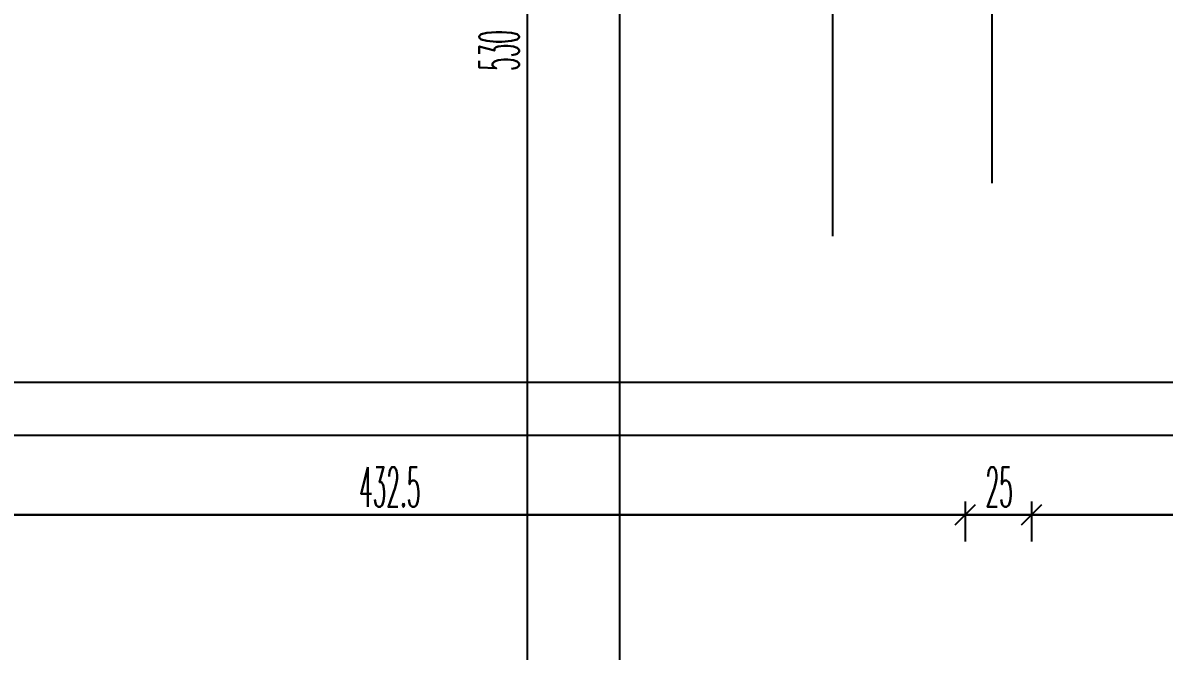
# Model space of a CAD drawing. Extents: x 78 to 306, y -397 to 18.
# Drawn here: x 271.3512 to 271.4371, y -396.7118 to -396.6645 of the extents above; entities that cross this region are included whole.
import ezdxf

# ---------------------------------------------------------------- set-up
doc = ezdxf.new("R2010")
doc.units = 0
doc.header["$LTSCALE"] = 0.5
doc.header["$MEASUREMENT"] = 0
doc.linetypes.add('DASHDOT2', pattern=[0.5, 0.25, -0.125, 0, -0.125])
doc.layers.get('0').update_dxf_attribs({"linetype": 'CONTINUOUS'})
doc.layers.add('AKS', color=5, linetype='DASHDOT2')
doc.layers.add('OLCU', color=31, linetype='CONTINUOUS')
doc.styles.add('OLCUIC', font='ROMANS.SHX', dxfattribs={"width": 0.4, "height": 0.15})

msp = doc.modelspace()

# ---------------------------------------------------------------- linework, layer by layer
at = {"color": 0, "linetype": 'ByBlock'}
for p, q in [((271.422894, -396.70081), (271.421394, -396.70231)), ((271.421394, -396.70231), (271.422894, -396.70081)), ((271.427894, -396.70081), (271.426394, -396.70231)), ((271.426394, -396.70231), (271.427894, -396.70081))]:
    msp.add_line(p, q, dxfattribs=at)
at = {"layer": 'AKS'}
for p, q in [((271.383144, -396.83956), (271.383144, -396.35156)), ((271.424144, -396.35156), (271.424144, -396.83956)), ((271.412144, -396.35556), (271.412144, -396.83556)), ((271.333144, -396.69556), (271.629144, -396.69556))]:
    msp.add_line(p, q, dxfattribs=at)
at = {"layer": 'OLCU', "ltscale": 1.4}
for p, q in [((271.396144, -396.71956), (271.396144, -396.46156)), ((271.389144, -396.61356), (271.389144, -396.71956)), ((271.143144, -396.69156), (271.523144, -396.69156)), ((271.422144, -396.70056), (271.422144, -396.70356)), ((271.427144, -396.70056), (271.427144, -396.70356)), ((271.528144, -396.70156), (271.138144, -396.70156)), ((271.335644, -396.70156), (271.422144, -396.70156)), ((271.422144, -396.70156), (271.427144, -396.70156)), ((271.427144, -396.70156), (271.522144, -396.70156))]:
    msp.add_line(p, q, dxfattribs=at)

# ---------------------------------------------------------------- texts
at = {"layer": 'OLCU', "style": 'OLCUIC', "width": 0.4}
msp.add_text('530', height=0.003, rotation=90, dxfattribs=at).set_placement((271.388544, -396.668103))
for s, p in [('432.5', (271.376494, -396.70096)), ('25', (271.423673, -396.70096))]:
    msp.add_text(s, height=0.003, dxfattribs=at).set_placement(p)

doc.saveas('drawing.dxf')
